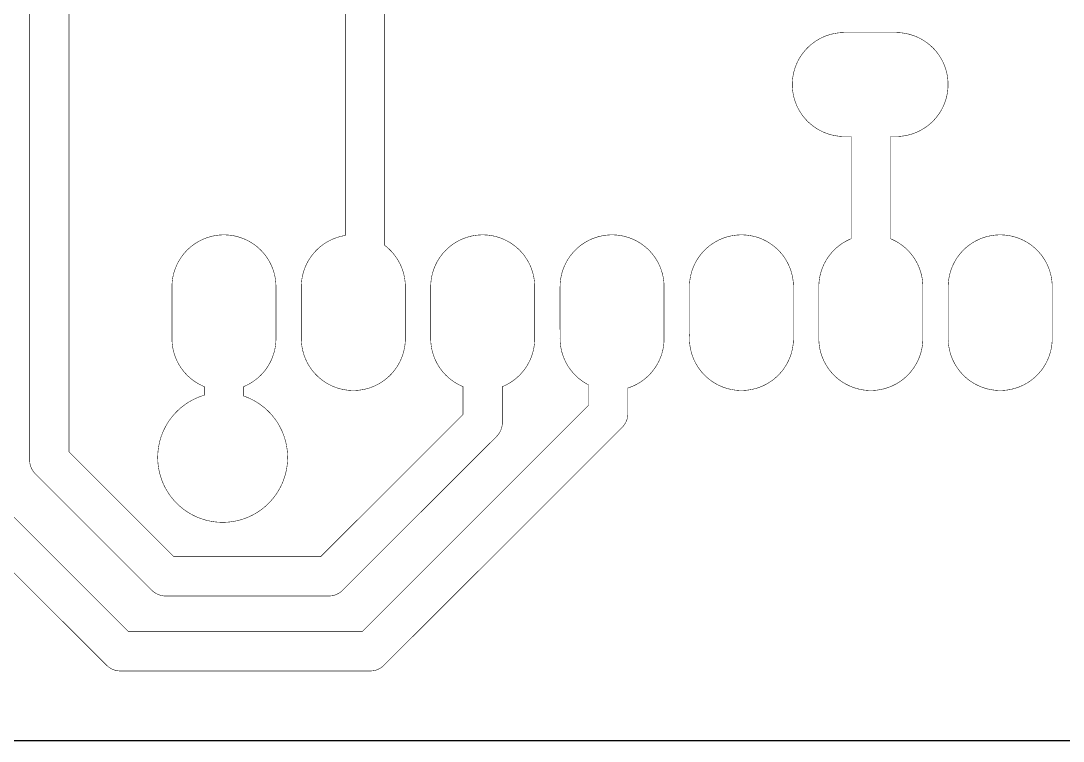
# Model space of a CAD drawing. Extents: x -0.1 to 57.3, y 51 to 102.1.
# Drawn here: x 17.5 to 37.96, y 50.99 to 65.15 of the extents above; entities that cross this region are included whole.
import ezdxf

# ---------------------------------------------------------------- set-up
doc = ezdxf.new("R2010")
doc.units = 0
doc.header["$MEASUREMENT"] = 0

msp = doc.modelspace()

# ---------------------------------------------------------------- linework, layer by layer
at = {"linetype": 'Continuous'}
for points, const_width in [([(0, 55.3212), (2.1844, 55.3212), (2.1844, 51.0032), (50.9016, 51.0032), (50.9016, 55.1688), (57.2262, 55.1688), (57.15, 86.741), (57.2262, 95.6564), (50.8, 95.6564), (50.8, 102.0064), (10.8204, 102.0064), (10.922, 78.9432), (0, 78.9432), (0, 55.3212)], 0.0254), ([(17.6734, 82.4681), (17.6736, 56.5017), (17.6748, 56.4817), (17.6771, 56.4618), (17.6803, 56.4421), (17.6846, 56.4226), (17.6899, 56.4033), (17.6962, 56.3843), (17.7035, 56.3657), (17.7117, 56.3474), (17.7208, 56.3296), (17.7309, 56.3124), (17.7418, 56.2956), (17.7536, 56.2795), (17.7662, 56.2639), (17.7796, 56.2491), (17.7979, 56.2311), (17.7959, 56.2326), (20.082, 53.9468), (20.097, 53.9335), (20.1127, 53.9211), (20.1289, 53.9094), (20.1458, 53.8986), (20.1631, 53.8887), (20.181, 53.8798), (20.1993, 53.8717), (20.218, 53.8646), (20.237, 53.8585), (20.2564, 53.8534), (20.2759, 53.8493), (20.2957, 53.8462), (20.3156, 53.8442), (20.3356, 53.8431), (20.3612, 53.8433), (20.3587, 53.843), (23.5591, 53.8432), (23.5791, 53.8444), (23.599, 53.8467), (23.6187, 53.8499), (23.6382, 53.8542), (23.6575, 53.8595), (23.6765, 53.8658), (23.6951, 53.8731), (23.7134, 53.8813), (23.7312, 53.8904), (23.7484, 53.9005), (23.7652, 53.9114), (23.7813, 53.9232), (23.7969, 53.9358), (23.8117, 53.9492), (23.8297, 53.9675), (23.8282, 53.9655), (26.8506, 56.9882), (26.8639, 57.0032), (26.8763, 57.0189), (26.888, 57.0351), (26.8988, 57.052), (26.9087, 57.0693), (26.9176, 57.0872), (26.9257, 57.1055), (26.9328, 57.1242), (26.9389, 57.1432), (26.944, 57.1626), (26.9481, 57.1821), (26.9512, 57.2019), (26.9532, 57.2218), (26.9543, 57.2418), (26.9541, 57.2674), (26.9544, 57.2649), (26.9544, 57.9572), (26.9906, 57.973), (27.0267, 57.9903), (27.0621, 58.0089), (27.0967, 58.029), (27.1306, 58.0503), (27.1635, 58.073), (27.1955, 58.0969), (27.2266, 58.1221), (27.2567, 58.1485), (27.2857, 58.176), (27.3136, 58.2047), (27.3404, 58.2344), (27.3659, 58.2652), (27.3903, 58.2969), (27.4134, 58.3296), (27.4352, 58.3631), (27.4557, 58.3975), (27.4748, 58.4326), (27.4925, 58.4684), (27.5088, 58.505), (27.5236, 58.5421), (27.537, 58.5798), (27.5489, 58.618), (27.5593, 58.6566), (27.5682, 58.6956), (27.5755, 58.7349), (27.5813, 58.7745), (27.5856, 58.8143), (27.5882, 58.8542), (27.5894, 58.8942), (27.5894, 59.9186), (27.5892, 59.9386), (27.5876, 59.9786), (27.5845, 60.0185), (27.5798, 60.0582), (27.5736, 60.0977), (27.5658, 60.1369), (27.5565, 60.1758), (27.5456, 60.2143), (27.5333, 60.2524), (27.5195, 60.2899), (27.5042, 60.3269), (27.4875, 60.3632), (27.4694, 60.3989), (27.4499, 60.4338), (27.429, 60.4679), (27.4069, 60.5012), (27.3834, 60.5336), (27.3587, 60.5651), (27.3328, 60.5955), (27.3057, 60.6249), (27.2774, 60.6533), (27.2481, 60.6805), (27.2178, 60.7065), (27.1864, 60.7314), (27.1541, 60.7549), (27.1209, 60.7772), (27.0868, 60.7982), (27.052, 60.8178), (27.0164, 60.8361), (26.9801, 60.8529), (26.9432, 60.8683), (26.9057, 60.8823), (26.8677, 60.8948), (26.8293, 60.9057), (26.7904, 60.9152), (26.7512, 60.9231), (26.7117, 60.9295), (26.672, 60.9344), (26.6321, 60.9376), (26.5922, 60.9394), (26.5522, 60.9395), (26.5122, 60.9381), (26.4723, 60.9351), (26.4326, 60.9306), (26.3931, 60.9245), (26.3538, 60.9168), (26.3149, 60.9077), (26.2763, 60.897), (26.2382, 60.8848), (26.2006, 60.8711), (26.1636, 60.856), (26.1272, 60.8394), (26.0915, 60.8214), (26.0565, 60.802), (26.0223, 60.7813), (25.9889, 60.7593), (25.9564, 60.7359), (25.9249, 60.7113), (25.8943, 60.6855), (25.8648, 60.6585), (25.8364, 60.6304), (25.8091, 60.6012), (25.7829, 60.5709), (25.758, 60.5396), (25.7343, 60.5074), (25.7119, 60.4743), (25.6907, 60.4403), (25.671, 60.4056), (25.6526, 60.37), (25.6356, 60.3338), (25.6201, 60.297), (25.606, 60.2595), (25.5934, 60.2216), (25.5823, 60.1831), (25.5727, 60.1443), (25.5646, 60.1051), (25.558, 60.0657), (25.5531, 60.026), (25.5496, 59.9862), (25.5478, 59.9462), (25.5474, 59.9053), (25.5476, 58.9026), (25.5474, 58.8969), (25.5484, 58.8569), (25.551, 58.817), (25.5551, 58.7772), (25.5608, 58.7376), (25.5681, 58.6983), (25.5768, 58.6592), (25.5871, 58.6206), (25.5989, 58.5824), (25.6122, 58.5446), (25.627, 58.5075), (25.6432, 58.4709), (25.6608, 58.435), (25.6798, 58.3998), (25.7002, 58.3654), (25.7219, 58.3318), (25.7449, 58.2991), (25.7692, 58.2673), (25.7947, 58.2365), (25.8214, 58.2067), (25.8492, 58.1779), (25.8781, 58.1503), (25.9081, 58.1239), (25.9391, 58.0986), (25.9711, 58.0746), (26.004, 58.0518), (26.0378, 58.0304), (26.0723, 58.0102), (26.1077, 57.9915), (26.1437, 57.9742), (26.1804, 57.9582), (26.1824, 57.9573), (26.1823, 57.4114), (23.3858, 54.615), (20.5052, 54.6151), (18.4454, 56.675), (18.4451, 82.8704)], 0.01), ([(23.871, 67.5848), (23.871, 60.9273), (23.8596, 60.9256), (23.8203, 60.9182), (23.7813, 60.9093), (23.7427, 60.8989), (23.7045, 60.8869), (23.6669, 60.8735), (23.6297, 60.8586), (23.5932, 60.8423), (23.5574, 60.8245), (23.5223, 60.8054), (23.4879, 60.7849), (23.4544, 60.763), (23.4218, 60.7399), (23.3901, 60.7155), (23.3594, 60.6899), (23.3297, 60.6631), (23.301, 60.6352), (23.2735, 60.6061), (23.2472, 60.576), (23.222, 60.5449), (23.1981, 60.5129), (23.1755, 60.4799), (23.1542, 60.446), (23.1342, 60.4114), (23.1156, 60.376), (23.0984, 60.3399), (23.0826, 60.3031), (23.0682, 60.2658), (23.0554, 60.2279), (23.044, 60.1896), (23.0342, 60.1508), (23.0258, 60.1117), (23.019, 60.0723), (23.0138, 60.0326), (23.0101, 59.9928), (23.008, 59.9529), (23.0074, 59.9186), (23.0076, 58.9026), (23.0074, 58.9035), (23.0081, 58.8635), (23.0105, 58.8236), (23.0143, 58.7838), (23.0198, 58.7442), (23.0268, 58.7048), (23.0353, 58.6657), (23.0453, 58.627), (23.0569, 58.5887), (23.0699, 58.5509), (23.0844, 58.5136), (23.1004, 58.4769), (23.1178, 58.4409), (23.1365, 58.4056), (23.1567, 58.3711), (23.1782, 58.3373), (23.201, 58.3045), (23.225, 58.2725), (23.2503, 58.2415), (23.2768, 58.2116), (23.3045, 58.1827), (23.3332, 58.1549), (23.3631, 58.1282), (23.3939, 58.1027), (23.4257, 58.0785), (23.4585, 58.0555), (23.4921, 58.0338), (23.5265, 58.0135), (23.5617, 57.9945), (23.5976, 57.9769), (23.6342, 57.9608), (23.6714, 57.9461), (23.7092, 57.9328), (23.7474, 57.9211), (23.7861, 57.9108), (23.8251, 57.9021), (23.8644, 57.8949), (23.904, 57.8892), (23.9438, 57.8851), (23.9837, 57.8826), (24.0237, 57.8816), (24.0637, 57.8822), (24.1036, 57.8844), (24.1435, 57.8881), (24.1831, 57.8934), (24.2225, 57.9003), (24.2616, 57.9086), (24.3004, 57.9185), (24.3387, 57.9299), (24.3766, 57.9428), (24.4139, 57.9572), (24.4506, 57.973), (24.4867, 57.9903), (24.5221, 58.0089), (24.5567, 58.029), (24.5906, 58.0503), (24.6235, 58.073), (24.6555, 58.0969), (24.6866, 58.1221), (24.7167, 58.1485), (24.7457, 58.176), (24.7736, 58.2047), (24.8004, 58.2344), (24.8259, 58.2652), (24.8503, 58.2969), (24.8734, 58.3296), (24.8952, 58.3631), (24.9157, 58.3975), (24.9348, 58.4326), (24.9525, 58.4684), (24.9688, 58.505), (24.9836, 58.5421), (24.997, 58.5798), (25.0089, 58.618), (25.0193, 58.6566), (25.0282, 58.6956), (25.0355, 58.7349), (25.0413, 58.7745), (25.0456, 58.8143), (25.0482, 58.8542), (25.0494, 58.8942), (25.0494, 59.9186), (25.0492, 59.9386), (25.0476, 59.9786), (25.0445, 60.0185), (25.0398, 60.0582), (25.0336, 60.0977), (25.0258, 60.1369), (25.0165, 60.1758), (25.0056, 60.2143), (24.9933, 60.2524), (24.9795, 60.2899), (24.9642, 60.3269), (24.9475, 60.3632), (24.9294, 60.3989), (24.9099, 60.4338), (24.889, 60.4679), (24.8669, 60.5012), (24.8434, 60.5336), (24.8187, 60.5651), (24.7928, 60.5955), (24.7657, 60.6249), (24.7374, 60.6533), (24.7081, 60.6805), (24.6778, 60.7065), (24.6464, 60.7314), (24.6426, 60.7342), (24.643, 60.744), (24.643, 67.5846)], 0.01), ([(33.6676, 64.9147), (33.6315, 64.9141), (33.5916, 64.9119), (33.5518, 64.9081), (33.5121, 64.9028), (33.4727, 64.8959), (33.4336, 64.8875), (33.3949, 64.8776), (33.3565, 64.8661), (33.3187, 64.8532), (33.2814, 64.8388), (33.2447, 64.8229), (33.2086, 64.8056), (33.1732, 64.787), (33.1386, 64.7669), (33.1048, 64.7455), (33.0719, 64.7228), (33.0399, 64.6988), (33.0088, 64.6736), (32.9788, 64.6472), (32.9498, 64.6197), (32.9219, 64.591), (32.8952, 64.5612), (32.8696, 64.5305), (32.8453, 64.4987), (32.8222, 64.466), (32.8005, 64.4325), (32.78, 64.3981), (32.761, 64.3629), (32.7433, 64.3271), (32.727, 64.2905), (32.7122, 64.2534), (32.6988, 64.2157), (32.687, 64.1775), (32.6766, 64.1388), (32.6678, 64.0998), (32.6605, 64.0605), (32.6547, 64.0209), (32.6505, 63.9812), (32.6478, 63.9412), (32.6468, 63.9013), (32.6472, 63.8613), (32.6493, 63.8213), (32.6529, 63.7815), (32.6581, 63.7418), (32.6648, 63.7024), (32.6731, 63.6633), (32.6829, 63.6245), (32.6942, 63.5861), (32.707, 63.5482), (32.7212, 63.5109), (32.7369, 63.4741), (32.7541, 63.4379), (32.7727, 63.4025), (32.7926, 63.3678), (32.8138, 63.334), (32.8364, 63.3009), (32.8603, 63.2688), (32.8854, 63.2377), (32.9117, 63.2075), (32.9391, 63.1785), (32.9677, 63.1505), (32.9973, 63.1236), (33.028, 63.098), (33.0597, 63.0735), (33.0923, 63.0503), (33.1257, 63.0284), (33.16, 63.0079), (33.1951, 62.9887), (33.2309, 62.9708), (33.2674, 62.9544), (33.3045, 62.9395), (33.3422, 62.926), (33.3803, 62.914), (33.4189, 62.9035), (33.4579, 62.8945), (33.4972, 62.887), (33.5367, 62.8811), (33.5765, 62.8768), (33.6164, 62.874), (33.6564, 62.8728), (33.8025, 62.8727), (33.8024, 62.7544), (33.8024, 60.8637), (33.7836, 60.856), (33.7472, 60.8394), (33.7115, 60.8214), (33.6765, 60.802), (33.6423, 60.7813), (33.6089, 60.7593), (33.5764, 60.7359), (33.5449, 60.7113), (33.5143, 60.6855), (33.4848, 60.6585), (33.4564, 60.6304), (33.4291, 60.6012), (33.4029, 60.5709), (33.378, 60.5396), (33.3543, 60.5074), (33.3319, 60.4743), (33.3107, 60.4403), (33.291, 60.4056), (33.2726, 60.37), (33.2556, 60.3338), (33.2401, 60.297), (33.226, 60.2595), (33.2134, 60.2216), (33.2023, 60.1831), (33.1927, 60.1443), (33.1846, 60.1051), (33.178, 60.0657), (33.1731, 60.026), (33.1696, 59.9862), (33.1678, 59.9462), (33.1674, 59.9053), (33.1676, 58.9026), (33.1674, 58.8969), (33.1684, 58.8569), (33.171, 58.817), (33.1751, 58.7772), (33.1808, 58.7376), (33.1881, 58.6983), (33.1968, 58.6592), (33.2071, 58.6206), (33.2189, 58.5824), (33.2322, 58.5446), (33.247, 58.5075), (33.2632, 58.4709), (33.2808, 58.435), (33.2998, 58.3998), (33.3202, 58.3654), (33.3419, 58.3318), (33.3649, 58.2991), (33.3892, 58.2673), (33.4147, 58.2365), (33.4414, 58.2067), (33.4692, 58.1779), (33.4981, 58.1503), (33.5281, 58.1239), (33.5591, 58.0986), (33.5911, 58.0746), (33.624, 58.0518), (33.6578, 58.0304), (33.6923, 58.0102), (33.7277, 57.9915), (33.7637, 57.9742), (33.8004, 57.9582), (33.8377, 57.9438), (33.8755, 57.9308), (33.9138, 57.9193), (33.9525, 57.9093), (33.9916, 57.9008), (34.031, 57.8938), (34.0706, 57.8884), (34.1105, 57.8846), (34.1504, 57.8823), (34.1904, 57.8816), (34.2304, 57.8825), (34.2703, 57.8849), (34.3101, 57.8889), (34.3497, 57.8945), (34.3891, 57.9015), (34.4281, 57.9102), (34.4668, 57.9203), (34.5051, 57.932), (34.5428, 57.9451), (34.5801, 57.9598), (34.6167, 57.9758), (34.6527, 57.9933), (34.6879, 58.0122), (34.7224, 58.0324), (34.7561, 58.054), (34.7889, 58.0769), (34.8208, 58.1011), (34.8517, 58.1264), (34.8816, 58.153), (34.9104, 58.1807), (34.9381, 58.2096), (34.9647, 58.2395), (34.9901, 58.2704), (35.0142, 58.3023), (35.0371, 58.3351), (35.0587, 58.3688), (35.0789, 58.4033), (35.0978, 58.4385), (35.1153, 58.4745), (35.1314, 58.5111), (35.146, 58.5484), (35.1591, 58.5861), (35.1708, 58.6244), (35.1809, 58.6631), (35.1895, 58.7021), (35.1966, 58.7415), (35.2021, 58.7811), (35.2061, 58.8209), (35.2085, 58.8608), (35.2094, 58.9008), (35.2092, 59.9186), (35.2094, 59.9253), (35.2083, 59.9653), (35.2057, 60.0052), (35.2016, 60.045), (35.1958, 60.0846), (35.1886, 60.1239), (35.1797, 60.1629), (35.1694, 60.2015), (35.1576, 60.2398), (35.1443, 60.2775), (35.1295, 60.3146), (35.1132, 60.3512), (35.0956, 60.3871), (35.0765, 60.4223), (35.0561, 60.4567), (35.0344, 60.4902), (35.0114, 60.5229), (34.9871, 60.5547), (34.9615, 60.5855), (34.9348, 60.6153), (34.907, 60.644), (34.878, 60.6715), (34.848, 60.698), (34.817, 60.7232), (34.785, 60.7472), (34.7521, 60.7699), (34.7183, 60.7914), (34.6837, 60.8115), (34.6483, 60.8302), (34.6123, 60.8475), (34.5756, 60.8634), (34.5744, 60.864), (34.5744, 62.8727), (34.6837, 62.8729), (34.6991, 62.8728), (34.739, 62.8742), (34.7789, 62.8771), (34.8187, 62.8817), (34.8582, 62.8877), (34.8975, 62.8953), (34.9364, 62.9045), (34.975, 62.9151), (35.0131, 62.9273), (35.0507, 62.9409), (35.0877, 62.956), (35.1241, 62.9726), (35.1598, 62.9905), (35.1949, 63.0098), (35.2291, 63.0305), (35.2625, 63.0526), (35.295, 63.0759), (35.3265, 63.1005), (35.3571, 63.1262), (35.3867, 63.1532), (35.4151, 63.1813), (35.4425, 63.2105), (35.4686, 63.2407), (35.4936, 63.272), (35.5173, 63.3042), (35.5398, 63.3373), (35.5609, 63.3712), (35.5807, 63.406), (35.5991, 63.4415), (35.6161, 63.4777), (35.6317, 63.5145), (35.6458, 63.552), (35.6585, 63.5899), (35.6696, 63.6283), (35.6793, 63.6671), (35.6874, 63.7063), (35.694, 63.7458), (35.699, 63.7854), (35.7024, 63.8253), (35.7043, 63.8652), (35.7047, 63.9004), (35.7037, 63.9404), (35.7011, 63.9803), (35.6969, 64.02), (35.6912, 64.0596), (35.6839, 64.099), (35.6751, 64.138), (35.6648, 64.1766), (35.6529, 64.2148), (35.6396, 64.2525), (35.6248, 64.2897), (35.6086, 64.3263), (35.5909, 64.3621), (35.5719, 64.3973), (35.5515, 64.4317), (35.5297, 64.4653), (35.5067, 64.498), (35.4824, 64.5298), (35.4569, 64.5606), (35.4302, 64.5903), (35.4023, 64.619), (35.3733, 64.6466), (35.3433, 64.673), (35.3123, 64.6983), (35.2803, 64.7223), (35.2474, 64.745), (35.2136, 64.7664), (35.179, 64.7865), (35.1437, 64.8052), (35.1076, 64.8226), (35.0709, 64.8384), (35.0336, 64.8529), (34.9958, 64.8658), (34.9575, 64.8773), (34.9187, 64.8873), (34.8796, 64.8957), (34.8402, 64.9026), (34.8006, 64.908), (34.7608, 64.9118), (34.7208, 64.914), (34.6837, 64.9147), (33.6677, 64.9145)], 0.01), ([(16.6783, 54.988), (19.193, 52.4736), (19.208, 52.4603), (19.2237, 52.4479), (19.2399, 52.4362), (19.2568, 52.4254), (19.2741, 52.4155), (19.292, 52.4066), (19.3103, 52.3985), (19.329, 52.3914), (19.348, 52.3853), (19.3674, 52.3802), (19.3869, 52.3761), (19.4067, 52.373), (19.4266, 52.371), (19.4466, 52.3699), (19.4722, 52.3701), (19.4697, 52.3698), (24.3719, 52.37), (24.3919, 52.3712), (24.4118, 52.3735), (24.4315, 52.3767), (24.451, 52.381), (24.4703, 52.3863), (24.4893, 52.3926), (24.5079, 52.3999), (24.5262, 52.4081), (24.544, 52.4172), (24.5612, 52.4273), (24.578, 52.4382), (24.5941, 52.45), (24.6097, 52.4626), (24.6245, 52.476), (24.6425, 52.4943), (24.641, 52.4923), (29.3144, 57.166), (29.3277, 57.181), (29.3401, 57.1967), (29.3518, 57.2129), (29.3626, 57.2298), (29.3725, 57.2471), (29.3814, 57.265), (29.3895, 57.2833), (29.3966, 57.302), (29.4027, 57.321), (29.4078, 57.3404), (29.4119, 57.3599), (29.415, 57.3797), (29.417, 57.3996), (29.4181, 57.4196), (29.4179, 57.4452), (29.4182, 57.4427), (29.4182, 57.9296), (29.4503, 57.9406), (29.4877, 57.9547), (29.5246, 57.9703), (29.5608, 57.9873), (29.5963, 58.0057), (29.631, 58.0255), (29.665, 58.0467), (29.6981, 58.0691), (29.7303, 58.0929), (29.7615, 58.1178), (29.7917, 58.144), (29.8209, 58.1714), (29.849, 58.1998), (29.876, 58.2294), (29.9018, 58.26), (29.9263, 58.2915), (29.9496, 58.324), (29.9717, 58.3574), (29.9923, 58.3917), (30.0117, 58.4267), (30.0296, 58.4624), (30.0462, 58.4988), (30.0613, 58.5359), (30.0749, 58.5735), (30.087, 58.6116), (30.0977, 58.6501), (30.1068, 58.6891), (30.1144, 58.7284), (30.1205, 58.7679), (30.125, 58.8076), (30.1279, 58.8475), (30.1293, 58.8875), (30.1294, 59.1026), (30.1292, 59.9186), (30.1294, 59.9253), (30.1283, 59.9653), (30.1257, 60.0052), (30.1216, 60.045), (30.1158, 60.0846), (30.1086, 60.1239), (30.0997, 60.1629), (30.0894, 60.2015), (30.0776, 60.2398), (30.0643, 60.2775), (30.0495, 60.3146), (30.0332, 60.3512), (30.0156, 60.3871), (29.9965, 60.4223), (29.9761, 60.4567), (29.9544, 60.4902), (29.9314, 60.5229), (29.9071, 60.5547), (29.8815, 60.5855), (29.8548, 60.6153), (29.827, 60.644), (29.798, 60.6715), (29.768, 60.698), (29.737, 60.7232), (29.705, 60.7472), (29.6721, 60.7699), (29.6383, 60.7914), (29.6037, 60.8115), (29.5683, 60.8302), (29.5323, 60.8475), (29.4956, 60.8634), (29.4583, 60.8778), (29.4204, 60.8908), (29.3821, 60.9023), (29.3434, 60.9122), (29.3043, 60.9207), (29.2649, 60.9276), (29.2253, 60.9329), (29.1854, 60.9367), (29.1455, 60.939), (29.1055, 60.9396), (29.0655, 60.9387), (29.0256, 60.9363), (28.9858, 60.9322), (28.9462, 60.9267), (28.9068, 60.9195), (28.8678, 60.9109), (28.8291, 60.9007), (28.7909, 60.889), (28.7531, 60.8758), (28.7159, 60.8612), (28.6793, 60.8451), (28.6433, 60.8276), (28.6081, 60.8086), (28.5736, 60.7884), (28.5399, 60.7667), (28.5072, 60.7438), (28.4753, 60.7197), (28.4444, 60.6942), (28.4145, 60.6676), (28.3857, 60.6399), (28.358, 60.611), (28.3315, 60.5811), (28.3062, 60.5502), (28.282, 60.5183), (28.2592, 60.4854), (28.2376, 60.4517), (28.2174, 60.4172), (28.1986, 60.3819), (28.1811, 60.346), (28.1651, 60.3093), (28.1505, 60.2721), (28.1374, 60.2343), (28.1258, 60.196), (28.1157, 60.1573), (28.1071, 60.1182), (28.1001, 60.0789), (28.0945, 60.0393), (28.0906, 59.9994), (28.0882, 59.9595), (28.0874, 59.9195), (28.0876, 58.9026), (28.0874, 58.8969), (28.0884, 58.8569), (28.091, 58.817), (28.0951, 58.7772), (28.1008, 58.7376), (28.1081, 58.6983), (28.1168, 58.6592), (28.1271, 58.6206), (28.1389, 58.5824), (28.1522, 58.5446), (28.167, 58.5075), (28.1832, 58.4709), (28.2008, 58.435), (28.2198, 58.3998), (28.2402, 58.3654), (28.2619, 58.3318), (28.2849, 58.2991), (28.3092, 58.2673), (28.3347, 58.2365), (28.3614, 58.2067), (28.3892, 58.1779), (28.4181, 58.1503), (28.4481, 58.1239), (28.4791, 58.0986), (28.5111, 58.0746), (28.544, 58.0518), (28.5778, 58.0304), (28.6123, 58.0102), (28.6464, 57.9922), (28.6462, 57.9344), (28.6461, 57.5892), (24.1986, 53.1418), (19.6162, 53.1419), (17.3278, 55.4304)], 0.01), ([(20.4674, 58.9042), (20.4679, 58.8702), (20.47, 58.8303), (20.4736, 58.7904), (20.4788, 58.7508), (20.4855, 58.7113), (20.4937, 58.6722), (20.5035, 58.6334), (20.5148, 58.5951), (20.5276, 58.5572), (20.5419, 58.5198), (20.5576, 58.483), (20.5748, 58.4469), (20.5933, 58.4114), (20.6132, 58.3768), (20.6345, 58.3429), (20.6571, 58.3099), (20.6809, 58.2778), (20.706, 58.2466), (20.7323, 58.2165), (20.7598, 58.1874), (20.7884, 58.1594), (20.818, 58.1326), (20.8487, 58.1069), (20.8803, 58.0824), (20.9129, 58.0593), (20.9464, 58.0374), (20.9807, 58.0168), (21.0158, 57.9976), (21.0516, 57.9798), (21.0881, 57.9634), (21.1024, 57.9573), (21.1024, 57.7888), (21.0595, 57.7753), (21.0218, 57.762), (20.9844, 57.7476), (20.9476, 57.732), (20.9113, 57.7153), (20.8755, 57.6974), (20.8403, 57.6784), (20.8057, 57.6583), (20.7718, 57.6372), (20.7385, 57.6149), (20.7059, 57.5917), (20.6741, 57.5675), (20.6431, 57.5422), (20.6129, 57.516), (20.5835, 57.4889), (20.555, 57.4608), (20.5273, 57.4319), (20.5006, 57.4021), (20.4749, 57.3715), (20.4501, 57.3402), (20.4263, 57.308), (20.4035, 57.2751), (20.3818, 57.2415), (20.3611, 57.2073), (20.3415, 57.1724), (20.3231, 57.1369), (20.3057, 57.1009), (20.2895, 57.0643), (20.2744, 57.0273), (20.2606, 56.9898), (20.2478, 56.9518), (20.2363, 56.9135), (20.226, 56.8749), (20.2169, 56.8359), (20.2091, 56.7967), (20.2025, 56.7573), (20.1971, 56.7176), (20.1929, 56.6779), (20.19, 56.638), (20.1884, 56.598), (20.188, 56.558), (20.1889, 56.518), (20.191, 56.4781), (20.1944, 56.4382), (20.199, 56.3985), (20.2049, 56.3589), (20.212, 56.3196), (20.2203, 56.2804), (20.2299, 56.2416), (20.2407, 56.2031), (20.2527, 56.1649), (20.2658, 56.1271), (20.2802, 56.0898), (20.2957, 56.0529), (20.3124, 56.0166), (20.3301, 55.9808), (20.3491, 55.9455), (20.3691, 55.9109), (20.3901, 55.8769), (20.4123, 55.8436), (20.4355, 55.811), (20.4596, 55.7791), (20.4848, 55.748), (20.5109, 55.7177), (20.538, 55.6883), (20.566, 55.6597), (20.5949, 55.632), (20.6246, 55.6052), (20.6551, 55.5794), (20.6865, 55.5546), (20.7186, 55.5307), (20.7514, 55.5079), (20.7849, 55.4861), (20.8191, 55.4653), (20.854, 55.4457), (20.8894, 55.4271), (20.9254, 55.4097), (20.9619, 55.3934), (20.9989, 55.3782), (21.0364, 55.3643), (21.0743, 55.3515), (21.1126, 55.3399), (21.1512, 55.3295), (21.1902, 55.3203), (21.2294, 55.3124), (21.2688, 55.3057), (21.3084, 55.3002), (21.3482, 55.296), (21.3881, 55.293), (21.428, 55.2913), (21.468, 55.2908), (21.508, 55.2916), (21.548, 55.2936), (21.5878, 55.2969), (21.6276, 55.3015), (21.6672, 55.3073), (21.7065, 55.3143), (21.7457, 55.3225), (21.7845, 55.332), (21.8231, 55.3427), (21.8613, 55.3546), (21.8991, 55.3677), (21.9364, 55.382), (21.9733, 55.3974), (22.0097, 55.414), (22.0456, 55.4317), (22.0809, 55.4505), (22.1156, 55.4704), (22.1496, 55.4915), (22.1829, 55.5135), (22.2156, 55.5366), (22.2475, 55.5607), (22.2787, 55.5858), (22.309, 55.6119), (22.3385, 55.6389), (22.3671, 55.6668), (22.3949, 55.6956), (22.4217, 55.7253), (22.4476, 55.7558), (22.4725, 55.7871), (22.4965, 55.8191), (22.5194, 55.8519), (22.5413, 55.8854), (22.5621, 55.9195), (22.5818, 55.9543), (22.6004, 55.9897), (22.6179, 56.0257), (22.6343, 56.0622), (22.6495, 56.0992), (22.6636, 56.1366), (22.6765, 56.1745), (22.6881, 56.2127), (22.6986, 56.2514), (22.7079, 56.2903), (22.7159, 56.3294), (22.7227, 56.3689), (22.7283, 56.4085), (22.7326, 56.4482), (22.7356, 56.4881), (22.7374, 56.5281), (22.738, 56.5725), (22.7371, 56.6125), (22.7351, 56.6524), (22.7317, 56.6923), (22.7271, 56.732), (22.7213, 56.7716), (22.7142, 56.8109), (22.7059, 56.8501), (22.6964, 56.8889), (22.6856, 56.9274), (22.6737, 56.9656), (22.6606, 57.0034), (22.6462, 57.0407), (22.6308, 57.0776), (22.6141, 57.114), (22.5964, 57.1498), (22.5775, 57.1851), (22.5575, 57.2198), (22.5365, 57.2538), (22.5144, 57.2871), (22.4912, 57.3197), (22.4671, 57.3516), (22.4419, 57.3827), (22.4158, 57.413), (22.3888, 57.4425), (22.3608, 57.4711), (22.332, 57.4988), (22.3023, 57.5256), (22.2718, 57.5515), (22.2404, 57.5763), (22.2084, 57.6002), (22.1756, 57.6231), (22.142, 57.6449), (22.1079, 57.6657), (22.073, 57.6854), (22.0376, 57.704), (22.0016, 57.7214), (21.9651, 57.7378), (21.9281, 57.7529), (21.8906, 57.7669), (21.8739, 57.7728), (21.8744, 57.7845), (21.8744, 57.9572), (21.9106, 57.973), (21.9467, 57.9903), (21.9821, 58.0089), (22.0167, 58.029), (22.0506, 58.0503), (22.0835, 58.073), (22.1155, 58.0969), (22.1466, 58.1221), (22.1767, 58.1485), (22.2057, 58.176), (22.2336, 58.2047), (22.2604, 58.2344), (22.2859, 58.2652), (22.3103, 58.2969), (22.3334, 58.3296), (22.3552, 58.3631), (22.3757, 58.3975), (22.3948, 58.4326), (22.4125, 58.4684), (22.4288, 58.505), (22.4436, 58.5421), (22.457, 58.5798), (22.4689, 58.618), (22.4793, 58.6566), (22.4882, 58.6956), (22.4955, 58.7349), (22.5013, 58.7745), (22.5056, 58.8143), (22.5082, 58.8542), (22.5094, 58.8942), (22.5094, 59.9186), (22.5092, 59.9386), (22.5076, 59.9786), (22.5045, 60.0185), (22.4998, 60.0582), (22.4936, 60.0977), (22.4858, 60.1369), (22.4765, 60.1758), (22.4656, 60.2143), (22.4533, 60.2524), (22.4395, 60.2899), (22.4242, 60.3269), (22.4075, 60.3632), (22.3894, 60.3989), (22.3699, 60.4338), (22.349, 60.4679), (22.3269, 60.5012), (22.3034, 60.5336), (22.2787, 60.5651), (22.2528, 60.5955), (22.2257, 60.6249), (22.1974, 60.6533), (22.1681, 60.6805), (22.1378, 60.7065), (22.1064, 60.7314), (22.0741, 60.7549), (22.0409, 60.7772), (22.0068, 60.7982), (21.972, 60.8178), (21.9364, 60.8361), (21.9001, 60.8529), (21.8632, 60.8683), (21.8257, 60.8823), (21.7877, 60.8948), (21.7493, 60.9057), (21.7104, 60.9152), (21.6712, 60.9231), (21.6317, 60.9295), (21.592, 60.9344), (21.5521, 60.9376), (21.5122, 60.9394), (21.4722, 60.9395), (21.4322, 60.9381), (21.3923, 60.9351), (21.3526, 60.9306), (21.3131, 60.9245), (21.2738, 60.9168), (21.2349, 60.9077), (21.1963, 60.897), (21.1582, 60.8848), (21.1206, 60.8711), (21.0836, 60.856), (21.0472, 60.8394), (21.0115, 60.8214), (20.9765, 60.802), (20.9423, 60.7813), (20.9089, 60.7593), (20.8764, 60.7359), (20.8449, 60.7113), (20.8143, 60.6855), (20.7848, 60.6585), (20.7564, 60.6304), (20.7291, 60.6012), (20.7029, 60.5709), (20.678, 60.5396), (20.6543, 60.5074), (20.6319, 60.4743), (20.6107, 60.4403), (20.591, 60.4056), (20.5726, 60.37), (20.5556, 60.3338), (20.5401, 60.297), (20.526, 60.2595), (20.5134, 60.2216), (20.5023, 60.1831), (20.4927, 60.1443), (20.4846, 60.1051), (20.478, 60.0657), (20.4731, 60.026), (20.4696, 59.9862), (20.4678, 59.9462), (20.4674, 59.9053), (20.4676, 58.9026), (20.4674, 58.9042)], 0.01), ([(30.6274, 58.9042), (30.6279, 58.8702), (30.63, 58.8303), (30.6336, 58.7904), (30.6388, 58.7508), (30.6455, 58.7113), (30.6537, 58.6722), (30.6635, 58.6334), (30.6748, 58.5951), (30.6876, 58.5572), (30.7019, 58.5198), (30.7176, 58.483), (30.7348, 58.4469), (30.7533, 58.4114), (30.7732, 58.3768), (30.7945, 58.3429), (30.8171, 58.3099), (30.8409, 58.2778), (30.866, 58.2466), (30.8923, 58.2165), (30.9198, 58.1874), (30.9484, 58.1594), (30.978, 58.1326), (31.0087, 58.1069), (31.0403, 58.0824), (31.0729, 58.0593), (31.1064, 58.0374), (31.1407, 58.0168), (31.1758, 57.9976), (31.2116, 57.9798), (31.2481, 57.9634), (31.2852, 57.9484), (31.3228, 57.9349), (31.361, 57.9229), (31.3996, 57.9124), (31.4386, 57.9034), (31.4779, 57.896), (31.5174, 57.8901), (31.5572, 57.8857), (31.5971, 57.8829), (31.6371, 57.8817), (31.677, 57.882), (31.717, 57.8839), (31.7568, 57.8874), (31.7965, 57.8924), (31.836, 57.899), (31.8751, 57.9071), (31.914, 57.9168), (31.9524, 57.9279), (31.9903, 57.9406), (32.0277, 57.9547), (32.0646, 57.9703), (32.1008, 57.9873), (32.1363, 58.0057), (32.171, 58.0255), (32.205, 58.0467), (32.2381, 58.0691), (32.2703, 58.0929), (32.3015, 58.1178), (32.3317, 58.144), (32.3609, 58.1714), (32.389, 58.1998), (32.416, 58.2294), (32.4418, 58.26), (32.4663, 58.2915), (32.4896, 58.324), (32.5117, 58.3574), (32.5323, 58.3917), (32.5517, 58.4267), (32.5696, 58.4624), (32.5862, 58.4988), (32.6013, 58.5359), (32.6149, 58.5735), (32.627, 58.6116), (32.6377, 58.6501), (32.6468, 58.6891), (32.6544, 58.7284), (32.6605, 58.7679), (32.665, 58.8076), (32.6679, 58.8475), (32.6693, 58.8875), (32.6694, 59.1026), (32.6692, 59.9186), (32.6694, 59.9253), (32.6683, 59.9653), (32.6657, 60.0052), (32.6616, 60.045), (32.6558, 60.0846), (32.6486, 60.1239), (32.6397, 60.1629), (32.6294, 60.2015), (32.6176, 60.2398), (32.6043, 60.2775), (32.5895, 60.3146), (32.5732, 60.3512), (32.5556, 60.3871), (32.5365, 60.4223), (32.5161, 60.4567), (32.4944, 60.4902), (32.4714, 60.5229), (32.4471, 60.5547), (32.4215, 60.5855), (32.3948, 60.6153), (32.367, 60.644), (32.338, 60.6715), (32.308, 60.698), (32.277, 60.7232), (32.245, 60.7472), (32.2121, 60.7699), (32.1783, 60.7914), (32.1437, 60.8115), (32.1083, 60.8302), (32.0723, 60.8475), (32.0356, 60.8634), (31.9983, 60.8778), (31.9604, 60.8908), (31.9221, 60.9023), (31.8834, 60.9122), (31.8443, 60.9207), (31.8049, 60.9276), (31.7653, 60.9329), (31.7254, 60.9367), (31.6855, 60.939), (31.6455, 60.9396), (31.6055, 60.9387), (31.5656, 60.9363), (31.5258, 60.9322), (31.4862, 60.9267), (31.4468, 60.9195), (31.4078, 60.9109), (31.3691, 60.9007), (31.3309, 60.889), (31.2931, 60.8758), (31.2559, 60.8612), (31.2193, 60.8451), (31.1833, 60.8276), (31.1481, 60.8086), (31.1136, 60.7884), (31.0799, 60.7667), (31.0472, 60.7438), (31.0153, 60.7197), (30.9844, 60.6942), (30.9545, 60.6676), (30.9257, 60.6399), (30.898, 60.611), (30.8715, 60.5811), (30.8462, 60.5502), (30.822, 60.5183), (30.7992, 60.4854), (30.7776, 60.4517), (30.7574, 60.4172), (30.7386, 60.3819), (30.7211, 60.346), (30.7051, 60.3093), (30.6905, 60.2721), (30.6774, 60.2343), (30.6658, 60.196), (30.6557, 60.1573), (30.6471, 60.1182), (30.6401, 60.0789), (30.6345, 60.0393), (30.6306, 59.9994), (30.6282, 59.9595), (30.6274, 59.9195), (30.6276, 58.9026), (30.6274, 58.9042)], 0.01), ([(35.7074, 58.9042), (35.7079, 58.8702), (35.71, 58.8303), (35.7136, 58.7904), (35.7188, 58.7508), (35.7255, 58.7113), (35.7337, 58.6722), (35.7435, 58.6334), (35.7548, 58.5951), (35.7676, 58.5572), (35.7819, 58.5198), (35.7976, 58.483), (35.8148, 58.4469), (35.8333, 58.4114), (35.8532, 58.3768), (35.8745, 58.3429), (35.8971, 58.3099), (35.9209, 58.2778), (35.946, 58.2466), (35.9723, 58.2165), (35.9998, 58.1874), (36.0284, 58.1594), (36.058, 58.1326), (36.0887, 58.1069), (36.1203, 58.0824), (36.1529, 58.0593), (36.1864, 58.0374), (36.2207, 58.0168), (36.2558, 57.9976), (36.2916, 57.9798), (36.3281, 57.9634), (36.3652, 57.9484), (36.4028, 57.9349), (36.441, 57.9229), (36.4796, 57.9124), (36.5186, 57.9034), (36.5579, 57.896), (36.5974, 57.8901), (36.6372, 57.8857), (36.6771, 57.8829), (36.7171, 57.8817), (36.757, 57.882), (36.797, 57.8839), (36.8368, 57.8874), (36.8765, 57.8924), (36.916, 57.899), (36.9551, 57.9071), (36.994, 57.9168), (37.0324, 57.9279), (37.0703, 57.9406), (37.1077, 57.9547), (37.1446, 57.9703), (37.1808, 57.9873), (37.2163, 58.0057), (37.251, 58.0255), (37.285, 58.0467), (37.3181, 58.0691), (37.3503, 58.0929), (37.3815, 58.1178), (37.4117, 58.144), (37.4409, 58.1714), (37.469, 58.1998), (37.496, 58.2294), (37.5218, 58.26), (37.5463, 58.2915), (37.5696, 58.324), (37.5917, 58.3574), (37.6123, 58.3917), (37.6317, 58.4267), (37.6496, 58.4624), (37.6662, 58.4988), (37.6813, 58.5359), (37.6949, 58.5735), (37.707, 58.6116), (37.7177, 58.6501), (37.7268, 58.6891), (37.7344, 58.7284), (37.7405, 58.7679), (37.745, 58.8076), (37.7479, 58.8475), (37.7493, 58.8875), (37.7494, 59.1026), (37.7492, 59.9186), (37.7494, 59.9253), (37.7483, 59.9653), (37.7457, 60.0052), (37.7416, 60.045), (37.7358, 60.0846), (37.7286, 60.1239), (37.7197, 60.1629), (37.7094, 60.2015), (37.6976, 60.2398), (37.6843, 60.2775), (37.6695, 60.3146), (37.6532, 60.3512), (37.6356, 60.3871), (37.6165, 60.4223), (37.5961, 60.4567), (37.5744, 60.4902), (37.5514, 60.5229), (37.5271, 60.5547), (37.5015, 60.5855), (37.4748, 60.6153), (37.447, 60.644), (37.418, 60.6715), (37.388, 60.698), (37.357, 60.7232), (37.325, 60.7472), (37.2921, 60.7699), (37.2583, 60.7914), (37.2237, 60.8115), (37.1883, 60.8302), (37.1523, 60.8475), (37.1156, 60.8634), (37.0783, 60.8778), (37.0404, 60.8908), (37.0021, 60.9023), (36.9634, 60.9122), (36.9243, 60.9207), (36.8849, 60.9276), (36.8453, 60.9329), (36.8054, 60.9367), (36.7655, 60.939), (36.7255, 60.9396), (36.6855, 60.9387), (36.6456, 60.9363), (36.6058, 60.9322), (36.5662, 60.9267), (36.5268, 60.9195), (36.4878, 60.9109), (36.4491, 60.9007), (36.4109, 60.889), (36.3731, 60.8758), (36.3359, 60.8612), (36.2993, 60.8451), (36.2633, 60.8276), (36.2281, 60.8086), (36.1936, 60.7884), (36.1599, 60.7667), (36.1272, 60.7438), (36.0953, 60.7197), (36.0644, 60.6942), (36.0345, 60.6676), (36.0057, 60.6399), (35.978, 60.611), (35.9515, 60.5811), (35.9262, 60.5502), (35.902, 60.5183), (35.8792, 60.4854), (35.8576, 60.4517), (35.8374, 60.4172), (35.8186, 60.3819), (35.8011, 60.346), (35.7851, 60.3093), (35.7705, 60.2721), (35.7574, 60.2343), (35.7458, 60.196), (35.7357, 60.1573), (35.7271, 60.1182), (35.7201, 60.0789), (35.7145, 60.0393), (35.7106, 59.9994), (35.7082, 59.9595), (35.7074, 59.9195), (35.7076, 58.9026), (35.7074, 58.9042)], 0.01), ([(29.2936, 57.1454), (29.3078, 57.1592), (29.3215, 57.1738), (29.3343, 57.1892), (29.3464, 57.2051), (29.3576, 57.2217), (29.3679, 57.2388), (29.3773, 57.2565), (29.3858, 57.2746), (29.3933, 57.2931), (29.3999, 57.312), (29.4055, 57.3312), (29.4101, 57.3506), (29.4137, 57.3703), (29.4162, 57.3901), (29.4177, 57.4101), (29.4182, 57.4361), (29.4182, 57.4427)], 0.01), ([(26.8298, 56.9676), (26.844, 56.9814), (26.8577, 56.996), (26.8705, 57.0114), (26.8826, 57.0273), (26.8938, 57.0439), (26.9041, 57.061), (26.9135, 57.0787), (26.922, 57.0968), (26.9295, 57.1153), (26.9361, 57.1342), (26.9417, 57.1534), (26.9463, 57.1728), (26.9499, 57.1925), (26.9524, 57.2123), (26.9539, 57.2323), (26.9544, 57.2583), (26.9544, 57.2649)], 0.01), ([(17.6737, 56.5309), (17.6734, 56.5112), (17.6741, 56.4912), (17.6759, 56.4713), (17.6787, 56.4514), (17.6825, 56.4318), (17.6873, 56.4124), (17.6931, 56.3933), (17.6999, 56.3745), (17.7077, 56.356), (17.7164, 56.338), (17.726, 56.3205), (17.7365, 56.3035), (17.7479, 56.2871), (17.7601, 56.2712), (17.7731, 56.2561), (17.7912, 56.2373), (17.7959, 56.2326)], 0.01), ([(20.0614, 53.9676), (20.0752, 53.9534), (20.0898, 53.9397), (20.1052, 53.9269), (20.1211, 53.9148), (20.1377, 53.9036), (20.1548, 53.8933), (20.1725, 53.8839), (20.1906, 53.8754), (20.2091, 53.8679), (20.228, 53.8613), (20.2472, 53.8557), (20.2666, 53.8511), (20.2863, 53.8475), (20.3061, 53.845), (20.3261, 53.8435), (20.3521, 53.843), (20.3587, 53.843)], 0.01), ([(23.5299, 53.8433), (23.5496, 53.843), (23.5696, 53.8437), (23.5895, 53.8455), (23.6094, 53.8483), (23.629, 53.8521), (23.6484, 53.8569), (23.6675, 53.8627), (23.6863, 53.8695), (23.7048, 53.8773), (23.7228, 53.886), (23.7403, 53.8956), (23.7573, 53.9061), (23.7737, 53.9175), (23.7896, 53.9297), (23.8047, 53.9427), (23.8235, 53.9608), (23.8282, 53.9655)], 0.01), ([(19.1724, 52.4944), (19.1862, 52.4802), (19.2008, 52.4665), (19.2162, 52.4537), (19.2321, 52.4416), (19.2487, 52.4304), (19.2658, 52.4201), (19.2835, 52.4107), (19.3016, 52.4022), (19.3201, 52.3947), (19.339, 52.3881), (19.3582, 52.3825), (19.3776, 52.3779), (19.3973, 52.3743), (19.4171, 52.3718), (19.4371, 52.3703), (19.4631, 52.3698), (19.4697, 52.3698)], 0.01), ([(24.3427, 52.3701), (24.3624, 52.3698), (24.3824, 52.3705), (24.4023, 52.3723), (24.4222, 52.3751), (24.4418, 52.3789), (24.4612, 52.3837), (24.4803, 52.3895), (24.4991, 52.3963), (24.5176, 52.4041), (24.5356, 52.4128), (24.5531, 52.4224), (24.5701, 52.4329), (24.5865, 52.4443), (24.6024, 52.4565), (24.6175, 52.4695), (24.6363, 52.4876), (24.641, 52.4923)], 0.01)]:
    msp.add_lwpolyline(points, dxfattribs=dict(at, const_width=const_width))

doc.saveas('drawing.dxf')
